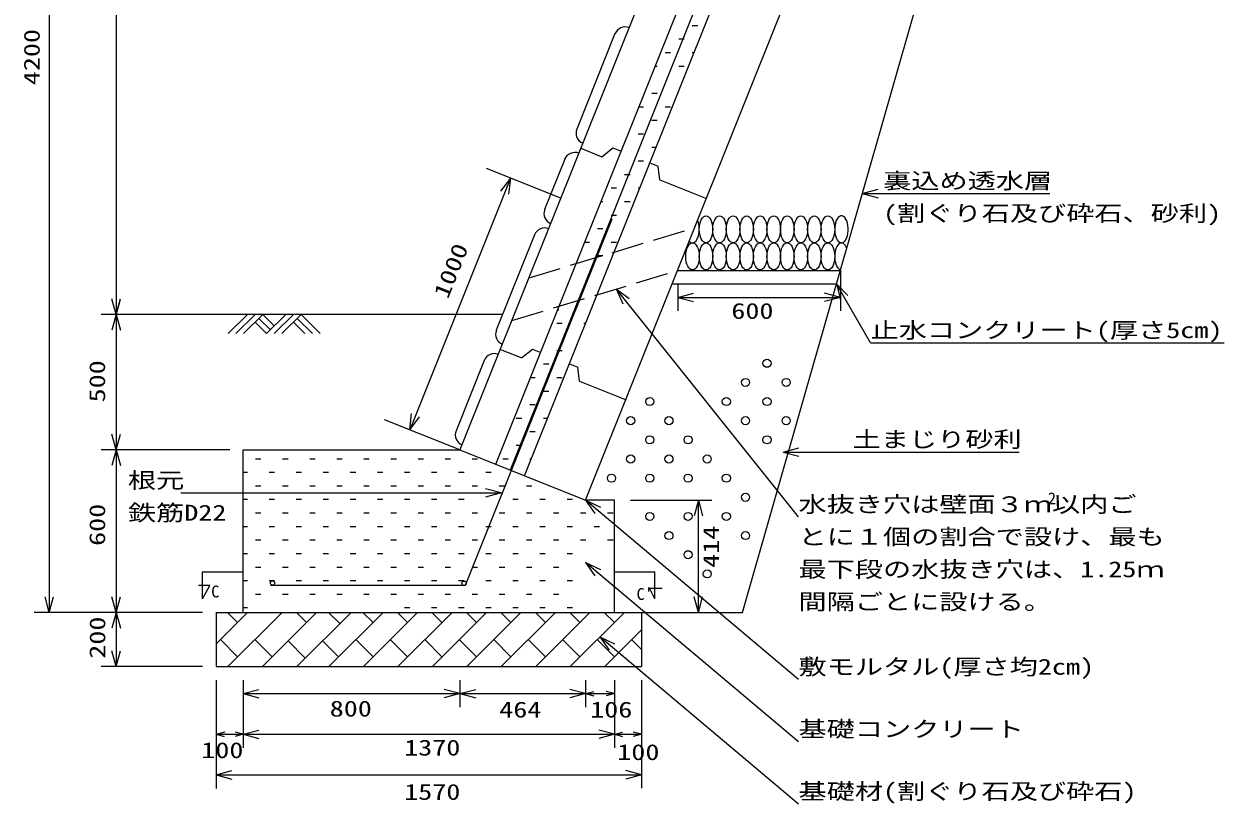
# Model space of a CAD drawing. Units: millimetres, scale not verified. Extents: x -10455 to 9401, y -7735 to 7013.
# Drawn here: x -455 to 3975, y -7735 to -4854 of the extents above; entities that cross this region are included whole.
import ezdxf
from ezdxf.enums import TextEntityAlignment as Align

# ---------------------------------------------------------------- set-up
doc = ezdxf.new("R2010")
doc.units = ezdxf.units.MM
doc.header["$LTSCALE"] = 40
doc.linetypes.add('DASHED3', pattern=[4, 3, -1])
doc.layers.add('0-0', color=7, linetype='Continuous')
doc.styles.add('ＭＳ ゴシック', font='')
doc.styles.get('ＭＳ ゴシック').set_extended_font_data('MS Gothic')

msp = doc.modelspace()

# ---------------------------------------------------------------- linework, layer by layer
at = {"layer": '0-0'}
for p, q in [((-362.41, -2827.41), (-362.41, -7027.41)), ((-115.36, -2827.41), (-115.36, -5927.41)), ((2011.8, -4859.91), (2031.8, -4859.91)), ((1961.8, -4909.91), (1981.8, -4909.91)), ((1911.8, -4959.91), (1931.8, -4959.91)), ((2011.8, -4959.91), (2017.82, -4959.91)), ((1875.04, -5009.91), (1881.8, -5009.91)), ((1961.8, -5009.91), (1981.8, -5009.91)), ((1861.8, -5109.91), (1881.8, -5109.91)), ((1815.04, -5159.92), (1831.8, -5159.92)), ((1911.8, -5159.92), (1931.8, -5159.92)), ((1861.8, -5209.92), (1881.8, -5209.92)), ((1811.8, -5259.92), (1831.8, -5259.92)), ((1861.8, -5309.92), (1877.82, -5309.92)), ((1811.8, -5359.92), (1831.8, -5359.92)), ((1525.8, -5497.97), (1251.57, -5388.27)), ((1340.11, -5423.69), (968.33, -6353.14)), ((1340.11, -5423.69), (1304.17, -5471.73)), ((1340.11, -5423.69), (1333, -5483.27)), ((1761.8, -5409.92), (1781.8, -5409.92)), ((1711.8, -5459.92), (1731.8, -5459.92)), ((1811.8, -5459.92), (1817.82, -5459.92)), ((2639.42, -5480.63), (2697.37, -5465.1)), ((2639.42, -5480.63), (2697.37, -5496.16)), ((2639.42, -5480.63), (3331.36, -5480.63)), ((1675.04, -5509.92), (1681.8, -5509.92)), ((1761.8, -5509.92), (1781.8, -5509.92)), ((1711.8, -5559.92), (1731.8, -5559.92)), ((1661.8, -5609.92), (1681.8, -5609.92)), ((1615.04, -5659.92), (1631.8, -5659.92)), ((1711.8, -5659.92), (1731.8, -5659.92)), ((1661.8, -5709.92), (1681.8, -5709.92)), ((2558.28, -5764.33), (2558.28, -5914.33)), ((1730.79, -5833.09), (1779.1, -5868.67)), ((1730.79, -5833.09), (1754.84, -5888.06)), ((2403.81, -6675.18), (1730.79, -5833.09)), ((1958.28, -5814.33), (1958.28, -5914.33)), ((2543.94, -5814.33), (2559.47, -5872.29)), ((-115.36, -5927.41), (-130.89, -5869.46)), ((-101.96, -5877.41), (-130.89, -5985.37)), ((-115.36, -5927.41), (-99.83, -5869.46)), ((1958.28, -5864.33), (2016.24, -5848.8)), ((1958.28, -5864.33), (2558.28, -5864.33)), ((1958.28, -5864.33), (2016.24, -5879.86)), ((2558.28, -5864.33), (2500.32, -5848.8)), ((2558.28, -5864.33), (2500.32, -5879.86)), ((1310.94, -5927.41), (-171.15, -5927.41)), ((-115.36, -5927.41), (-99.83, -5985.37)), ((-115.36, -5927.41), (-115.36, -6427.41)), ((369.53, -5927.41), (298.82, -5998.12)), ((397.82, -5927.41), (327.11, -5998.12)), ((426.1, -5927.41), (355.39, -5998.12)), ((426.1, -5927.41), (468.53, -5969.84)), ((510.95, -5927.41), (440.24, -5998.12)), ((539.23, -5927.41), (468.53, -5998.12)), ((567.52, -5927.41), (496.81, -5998.12)), ((567.52, -5927.41), (638.23, -5998.12)), ((1515.04, -5909.92), (1519.16, -5909.92)), ((397.82, -5955.7), (440.24, -5998.12)), ((411.96, -5941.56), (454.38, -5983.98)), ((539.23, -5955.7), (581.66, -5998.12)), ((553.38, -5941.56), (609.94, -5998.12)), ((1511.8, -5959.92), (1531.8, -5959.92)), ((1611.8, -5959.92), (1617.82, -5959.92)), ((1511.8, -6059.92), (1531.8, -6059.92)), ((2669.66, -6032.1), (3974.66, -6032.1)), ((1461.8, -6109.92), (1481.8, -6109.92)), ((1415.04, -6159.92), (1431.8, -6159.92)), ((1511.8, -6159.92), (1531.8, -6159.92)), ((1461.8, -6209.92), (1481.8, -6209.92)), ((1411.8, -6259.92), (1431.8, -6259.92)), ((1154.03, -6427.41), (875.48, -6316)), ((968.33, -6353.14), (975.44, -6293.56)), ((968.33, -6353.14), (1004.27, -6305.09)), ((1361.8, -6309.92), (1381.8, -6309.92)), ((1461.8, -6309.92), (1477.82, -6309.92)), ((-115.36, -6427.41), (-130.89, -6369.46)), ((-115.36, -6427.41), (-99.83, -6369.46)), ((1411.8, -6359.92), (1431.8, -6359.92)), ((1361.8, -6409.92), (1381.8, -6409.92)), ((2346.81, -6435.18), (2404.76, -6419.65)), ((304.03, -6427.41), (-171.15, -6427.41)), ((-115.36, -6427.41), (-130.89, -6485.37)), ((-115.36, -6427.41), (-99.83, -6485.37)), ((-115.36, -6427.41), (-115.36, -7027.41)), ((399.16, -6459.92), (419.16, -6459.92)), ((499.16, -6459.92), (519.16, -6459.92)), ((599.16, -6459.92), (619.16, -6459.92)), ((699.16, -6459.92), (719.16, -6459.92)), ((799.16, -6459.92), (819.16, -6459.92)), ((899.16, -6459.92), (919.16, -6459.92)), ((999.16, -6459.92), (1019.16, -6459.92)), ((1099.16, -6459.92), (1119.16, -6459.92)), ((1199.16, -6459.92), (1219.16, -6459.92)), ((1311.8, -6459.92), (1331.8, -6459.92)), ((1411.8, -6459.92), (1417.82, -6459.92)), ((2346.81, -6435.18), (3218.8, -6435.18)), ((2346.81, -6435.18), (2404.76, -6450.71)), ((354.02, -6509.92), (369.16, -6509.92)), ((449.16, -6509.92), (469.16, -6509.92)), ((549.16, -6509.92), (569.16, -6509.92)), ((649.16, -6509.92), (669.16, -6509.92)), ((749.16, -6509.92), (769.16, -6509.92)), ((849.16, -6509.92), (869.16, -6509.92)), ((949.16, -6509.92), (969.16, -6509.92)), ((1049.16, -6509.92), (1069.16, -6509.92)), ((1149.16, -6509.92), (1169.16, -6509.92)), ((1249.16, -6509.92), (1269.16, -6509.92)), ((123.28, -6586.43), (1310.82, -6586.43)), ((399.16, -6559.92), (419.16, -6559.92)), ((499.16, -6559.92), (519.16, -6559.92)), ((599.16, -6559.92), (619.16, -6559.92)), ((699.16, -6559.92), (719.16, -6559.92)), ((799.16, -6559.92), (819.16, -6559.92)), ((899.16, -6559.92), (919.16, -6559.92)), ((999.16, -6559.92), (1019.16, -6559.92)), ((1099.16, -6559.92), (1119.16, -6559.92)), ((1199.16, -6559.92), (1219.16, -6559.92)), ((1305.82, -6586.43), (1247.87, -6570.91)), ((1305.82, -6586.43), (1247.87, -6601.96)), ((1299.16, -6559.92), (1319.16, -6559.92)), ((1399.16, -6559.92), (1419.16, -6559.92)), ((354.02, -6609.92), (369.16, -6609.92)), ((449.16, -6609.92), (469.16, -6609.92)), ((549.16, -6609.92), (569.16, -6609.92)), ((649.16, -6609.92), (669.16, -6609.92)), ((749.16, -6609.92), (769.16, -6609.92)), ((849.16, -6609.92), (869.16, -6609.92)), ((949.16, -6609.92), (969.16, -6609.92)), ((1049.16, -6609.92), (1069.16, -6609.92)), ((1149.16, -6609.92), (1169.16, -6609.92)), ((1349.16, -6609.92), (1369.16, -6609.92)), ((1449.16, -6609.92), (1469.16, -6609.92)), ((1549.16, -6609.92), (1569.16, -6609.92)), ((1618.03, -6613.41), (1652.35, -6662.62)), ((1784.03, -6613.41), (2084.03, -6613.41)), ((2034.02, -6613.41), (2018.5, -6671.37)), ((2034.02, -6613.41), (2049.55, -6671.37)), ((2034.02, -7027.41), (2034.02, -6613.41)), ((399.16, -6659.92), (419.16, -6659.92)), ((499.16, -6659.92), (519.16, -6659.92)), ((599.16, -6659.92), (619.16, -6659.92)), ((699.16, -6659.92), (719.16, -6659.92)), ((799.16, -6659.92), (819.16, -6659.92)), ((899.16, -6659.92), (919.16, -6659.92)), ((999.16, -6659.92), (1019.16, -6659.92)), ((1099.16, -6659.92), (1119.16, -6659.92)), ((1199.16, -6659.92), (1219.16, -6659.92)), ((1299.16, -6659.92), (1319.16, -6659.92)), ((1399.16, -6659.92), (1419.16, -6659.92)), ((1499.16, -6659.92), (1519.16, -6659.92)), ((1599.16, -6659.92), (1619.16, -6659.92)), ((1699.16, -6659.92), (1719.16, -6659.92)), ((354.02, -6709.92), (369.16, -6709.92)), ((449.16, -6709.92), (469.16, -6709.92)), ((549.16, -6709.92), (569.16, -6709.92)), ((649.16, -6709.92), (669.16, -6709.92)), ((749.16, -6709.92), (769.16, -6709.92)), ((849.16, -6709.92), (869.16, -6709.92)), ((949.16, -6709.92), (969.16, -6709.92)), ((1049.16, -6709.92), (1069.16, -6709.92)), ((1149.16, -6709.92), (1169.16, -6709.92)), ((1249.16, -6709.92), (1269.16, -6709.92)), ((1349.16, -6709.92), (1369.16, -6709.92)), ((1449.16, -6709.92), (1469.16, -6709.92)), ((1549.16, -6709.92), (1569.16, -6709.92)), ((1649.16, -6709.92), (1669.16, -6709.92)), ((399.16, -6759.92), (419.16, -6759.92)), ((499.16, -6759.92), (519.16, -6759.92)), ((599.16, -6759.92), (619.16, -6759.92)), ((699.16, -6759.92), (719.16, -6759.92)), ((799.16, -6759.92), (819.16, -6759.92)), ((899.16, -6759.92), (919.16, -6759.92)), ((999.16, -6759.92), (1019.16, -6759.92)), ((1099.16, -6759.92), (1119.16, -6759.92)), ((1199.16, -6759.92), (1219.16, -6759.92)), ((1299.16, -6759.92), (1319.16, -6759.92)), ((1399.16, -6759.92), (1419.16, -6759.92)), ((1499.16, -6759.92), (1519.16, -6759.92)), ((1599.16, -6759.92), (1619.16, -6759.92)), ((1699.16, -6759.92), (1719.16, -6759.92)), ((354.02, -6809.92), (369.16, -6809.92)), ((449.16, -6809.92), (469.16, -6809.92)), ((549.16, -6809.92), (569.16, -6809.92)), ((649.16, -6809.92), (669.16, -6809.92)), ((749.16, -6809.92), (769.16, -6809.92)), ((849.16, -6809.92), (869.16, -6809.92)), ((949.16, -6809.92), (969.16, -6809.92)), ((1049.16, -6809.92), (1069.16, -6809.92)), ((1149.16, -6809.92), (1169.16, -6809.92)), ((1249.16, -6809.92), (1269.16, -6809.92)), ((1349.16, -6809.92), (1369.16, -6809.92)), ((1449.16, -6809.92), (1469.16, -6809.92)), ((1549.16, -6809.92), (1569.16, -6809.92)), ((399.16, -6859.92), (419.16, -6859.92)), ((499.16, -6859.92), (519.16, -6859.92)), ((599.16, -6859.92), (619.16, -6859.92)), ((699.16, -6859.92), (719.16, -6859.92)), ((799.16, -6859.92), (819.16, -6859.92)), ((899.16, -6859.92), (919.16, -6859.92)), ((999.16, -6859.92), (1019.16, -6859.92)), ((1099.16, -6859.92), (1119.16, -6859.92)), ((1199.16, -6859.92), (1219.16, -6859.92)), ((1299.16, -6859.92), (1319.16, -6859.92)), ((1399.16, -6859.92), (1419.16, -6859.92)), ((1499.16, -6859.92), (1519.16, -6859.92)), ((1618.03, -6843.41), (1652.35, -6892.62)), ((354.02, -6909.92), (369.16, -6909.92)), ((449.16, -6909.92), (469.16, -6909.92)), ((549.16, -6909.92), (569.16, -6909.92)), ((649.16, -6909.92), (669.16, -6909.92)), ((749.16, -6909.92), (769.16, -6909.92)), ((849.16, -6909.92), (869.16, -6909.92)), ((949.16, -6909.92), (969.16, -6909.92)), ((1049.16, -6909.92), (1069.16, -6909.92)), ((1149.16, -6909.92), (1169.16, -6909.92)), ((1249.16, -6909.92), (1269.16, -6909.92)), ((1349.16, -6909.92), (1369.16, -6909.92)), ((1449.16, -6909.92), (1469.16, -6909.92)), ((1549.16, -6909.92), (1569.16, -6909.92)), ((-362.41, -7027.41), (-377.94, -6969.46)), ((-362.41, -7027.41), (-346.88, -6969.46)), ((-115.36, -7027.41), (-130.89, -6969.46)), ((-115.36, -7027.41), (-99.83, -6969.46)), ((399.16, -6959.92), (419.16, -6959.92)), ((499.16, -6959.92), (519.16, -6959.92)), ((599.16, -6959.92), (619.16, -6959.92)), ((699.16, -6959.92), (719.16, -6959.92)), ((799.16, -6959.92), (819.16, -6959.92)), ((899.16, -6959.92), (919.16, -6959.92)), ((999.16, -6959.92), (1019.16, -6959.92)), ((1099.16, -6959.92), (1119.16, -6959.92)), ((1199.16, -6959.92), (1219.16, -6959.92)), ((1299.16, -6959.92), (1319.16, -6959.92)), ((1399.16, -6959.92), (1419.16, -6959.92)), ((1499.16, -6959.92), (1519.16, -6959.92)), ((2034.02, -7027.41), (2018.5, -6969.46)), ((2034.02, -7027.41), (2049.55, -6969.46)), ((204.02, -7027.41), (-418.2, -7027.41)), ((-115.36, -7027.41), (-130.89, -7085.37)), ((-115.36, -7027.41), (-115.36, -7227.41)), ((-115.36, -7027.41), (-99.83, -7085.37)), ((254.02, -7143.55), (370.16, -7027.41)), ((333.02, -7064.55), (295.88, -7027.41)), ((297.44, -7227.41), (497.44, -7027.41)), ((354.02, -7009.92), (369.16, -7009.92)), ((424.72, -7227.41), (624.72, -7027.41)), ((587.58, -7064.55), (550.44, -7027.41)), ((552, -7227.41), (752, -7027.41)), ((710.3, -7069.11), (668.61, -7027.41)), ((870.16, -7027.41), (670.16, -7227.41)), ((833.02, -7064.55), (795.88, -7027.41)), ((997.44, -7027.41), (797.44, -7227.41)), ((960.3, -7064.55), (923.16, -7027.41)), ((924.72, -7227.41), (1124.72, -7027.41)), ((949.16, -7009.92), (969.16, -7009.92)), ((1049.16, -7009.92), (1069.16, -7009.92)), ((1087.58, -7064.55), (1050.45, -7027.41)), ((1052, -7227.41), (1252, -7027.41)), ((1149.16, -7009.92), (1169.16, -7009.92)), ((1214.86, -7064.55), (1177.72, -7027.41)), ((1179.28, -7227.41), (1379.28, -7027.41)), ((1249.16, -7009.92), (1269.16, -7009.92)), ((1342.14, -7064.55), (1305.01, -7027.41)), ((1306.56, -7227.41), (1506.56, -7027.41)), ((1349.16, -7009.92), (1369.16, -7009.92)), ((1469.42, -7064.55), (1432.28, -7027.41)), ((1433.84, -7227.41), (1633.84, -7027.41)), ((1449.16, -7009.92), (1469.16, -7009.92)), ((1549.16, -7009.92), (1569.16, -7009.92)), ((1596.7, -7064.55), (1559.56, -7027.41)), ((1561.12, -7227.41), (1761.11, -7027.41)), ((1723.98, -7064.55), (1686.84, -7027.41)), ((333.02, -7191.83), (269.38, -7128.19)), ((460.3, -7191.83), (396.66, -7128.19)), ((833.03, -7191.83), (769.38, -7128.19)), ((960.3, -7191.83), (896.66, -7128.19)), ((1087.58, -7191.83), (1023.94, -7128.19)), ((1214.86, -7191.83), (1151.22, -7128.19)), ((1342.14, -7191.83), (1278.5, -7128.19)), ((1469.42, -7191.83), (1405.78, -7128.19)), ((1596.7, -7191.83), (1533.06, -7128.19)), ((1723.98, -7191.83), (1660.34, -7128.19)), ((1670.73, -7117.8), (1725.06, -7143.25)), ((1670.73, -7117.8), (1705.05, -7167.01)), ((2403.81, -7735.18), (1670.73, -7117.8)), ((1688.39, -7227.41), (1824.03, -7091.78)), ((1824.03, -7164.6), (1787.62, -7128.19)), ((-115.36, -7227.41), (-130.89, -7169.46)), ((-115.36, -7227.41), (-99.83, -7169.46)), ((583.03, -7196.39), (519.39, -7132.75)), ((705.74, -7191.84), (646.66, -7132.75)), ((204.02, -7227.41), (-171.15, -7227.41)), ((254.02, -7277.41), (254.02, -7677.41)), ((354.02, -7277.41), (354.02, -7527.41)), ((1154.03, -7277.41), (1154.03, -7377.41)), ((1617.94, -7277.41), (1617.94, -7377.41)), ((1724.02, -7277.41), (1724.02, -7527.41)), ((1824.03, -7277.41), (1824.03, -7676.79)), ((354.02, -7327.41), (411.98, -7311.88)), ((354.02, -7327.41), (411.98, -7342.94)), ((354.02, -7327.41), (1154.03, -7327.41)), ((1154.03, -7327.41), (1096.07, -7311.88)), ((1154.03, -7327.41), (1096.07, -7342.94)), ((1154.03, -7327.41), (1211.98, -7311.88)), ((1154.03, -7327.41), (1211.98, -7342.94)), ((1617.94, -7327.41), (1559.98, -7311.88)), ((1617.94, -7327.41), (1559.98, -7342.94)), ((1617.94, -7327.41), (1647.94, -7319.38)), ((1617.94, -7327.41), (1647.94, -7335.45)), ((1724.02, -7327.41), (1694.02, -7319.38)), ((1724.02, -7327.41), (1694.02, -7335.45)), ((254.02, -7477.41), (286.7, -7468.66)), ((254.02, -7477.41), (284.03, -7485.45)), ((354.02, -7477.41), (324.02, -7469.38)), ((354.02, -7477.41), (324.02, -7485.45)), ((354.02, -7477.41), (411.98, -7492.94)), ((354.02, -7477.41), (1724.02, -7477.41)), ((1724.02, -7477.41), (1666.07, -7461.88)), ((1724.02, -7477.41), (1666.07, -7492.94)), ((1724.02, -7477.41), (1754.03, -7469.38)), ((1724.02, -7477.41), (1754.03, -7485.45)), ((1724.02, -7477.41), (1824.03, -7477.41)), ((1824.03, -7477.41), (1794.03, -7469.38)), ((1824.03, -7477.41), (1794.03, -7485.45)), ((254.02, -7627.41), (311.98, -7611.88)), ((1824.03, -7627.41), (1766.07, -7611.88)), ((254.02, -7627.41), (311.98, -7642.94)), ((254.02, -7627.41), (1824.03, -7627.41)), ((1824.03, -7627.41), (1766.07, -7642.94))]:
    msp.add_line(p, q, dxfattribs=at)
at = {"layer": '0-0', "color": 2}
for p, q in [((2594.03, -2827.41), (1154.03, -6427.41)), ((1618.03, -6613.41), (3132.43, -2827.41)), ((1286.76, -6480.62), (2714.77, -2910.59)), ((1392.57, -6523.04), (2820.59, -2953.01)), ((2197.04, -7027.41), (3312.43, -3127.41)), ((1726.27, -4889.9), (1585.14, -5242.72)), ((1599.97, -5313.31), (1678.25, -5344.69)), ((1678.25, -5344.69), (1718.17, -5312.21)), ((1718.17, -5312.21), (1749.41, -5324.73)), ((1540.56, -5354.13), (1466.28, -5539.83)), ((1855.23, -5367.15), (1885.25, -5379.18)), ((1891.77, -5430.19), (1885.25, -5379.18)), ((1891.74, -5430.26), (2063.97, -5499.31)), ((1429.14, -5632.68), (1288.01, -5985.5)), ((1958.28, -5764.33), (2558.28, -5764.33)), ((1938.28, -5814.33), (2543.73, -5814.33)), ((1303.13, -6056.2), (1381.8, -6087.73)), ((1381.72, -6087.79), (1421.67, -6055.24)), ((1421.67, -6055.24), (1452.3, -6067.51)), ((1243.45, -6096.91), (1139.46, -6356.89)), ((1558.12, -6109.93), (1588.75, -6122.21)), ((1595.27, -6173.21), (1588.75, -6122.21)), ((1595.24, -6173.29), (1767.13, -6242.2)), ((1783.3, -6200.24), (1783.6, -6200.36)), ((354.02, -6427.41), (1154.03, -6427.41)), ((354.02, -7027.41), (354.02, -6427.41)), ((1154.03, -6427.41), (1618.03, -6613.41)), ((1724.02, -6613.41), (1618.03, -6613.41)), ((1724.02, -7027.41), (1724.02, -6613.41)), ((254.02, -7027.41), (254.02, -7227.41)), ((254.02, -7027.41), (1824.03, -7027.41)), ((1824.03, -7027.41), (1824.03, -7227.41)), ((1824.03, -7027.41), (2197.04, -7027.41)), ((254.02, -7227.41), (1824.03, -7227.41))]:
    msp.add_line(p, q, dxfattribs=at)
at = {"layer": '0-0', "color": 5}
for p, q in [((2780.68, -2899.3), (1339.67, -6501.83)), ((1174.43, -6927.41), (1715.81, -5573.97)), ((454.03, -6927.41), (1174.43, -6927.41))]:
    msp.add_line(p, q, dxfattribs=at)
at = {"layer": '0-0', "linetype": 'DASHED3'}
for p, q in [((1408.97, -5791.6), (2022.01, -5606.38)), ((1345.84, -5949.44), (1958.28, -5764.33))]:
    msp.add_line(p, q, dxfattribs=at)
at = {"layer": '0-0', "color": 3}
for p in [(1724.02, -6877.41), (1874.02, -6977.41)]:
    msp.add_line(p, (1874.02, -6877.41), dxfattribs=at)
at = {"layer": '0-0'}
for points in [[(2669.66, -6032.1), (2543.94, -5814.33), (2586.36, -5856.76)], [(2403.81, -7275.18), (1618.03, -6613.41), (1672.36, -6638.87)], [(2403.81, -7505.18), (1618.03, -6843.41), (1672.36, -6868.87)], [(1154.03, -7327.41), (1617.94, -7327.41), (1724.02, -7327.41)], [(254.02, -7477.41), (354.02, -7477.41), (411.98, -7461.88)]]:
    msp.add_lwpolyline(points, dxfattribs=at)
at = {"layer": '0-0', "color": 3}
for points in [[(204.02, -6977.41), (204.02, -6877.41), (354.02, -6877.41)], [(204.02, -6977.41), (230.94, -6928.55), (188.31, -6928.55)], [(1874.02, -6977.41), (1853.48, -6938.02), (1900.84, -6938.02)]]:
    msp.add_lwpolyline(points, dxfattribs=at)
at = {"layer": '0-0'}
for centre in [(2287.59, -6107.48), (2208.3, -6178.19), (2358.3, -6178.19), (1854.75, -6248.91), (2137.59, -6248.91), (2287.59, -6248.91), (1784.03, -6319.62), (1925.46, -6319.62), (2208.3, -6319.62), (2358.3, -6319.62), (1854.75, -6390.33), (1996.17, -6390.33), (2287.59, -6390.33), (1784.03, -6461.04), (1925.46, -6461.04), (2066.88, -6461.04), (1713.32, -6531.75), (1854.75, -6531.75), (1996.17, -6531.75), (2137.59, -6531.75), (2208.3, -6602.46), (1854.75, -6673.17), (1996.17, -6673.17), (2137.59, -6673.17), (1925.46, -6743.88), (2208.3, -6743.88), (1996.17, -6814.59), (2066.88, -6885.3)]:
    msp.add_circle(centre, 15, dxfattribs=at)
at = {"layer": '0-0', "color": 5}
for centre in [(462.02, -6919.41), (1169.08, -6919.63)]:
    msp.add_circle(centre, 8, dxfattribs=at)
at = {"layer": '0-0', "color": 2}
for centre, start, end in [((1763.98, -4905.02), 68.15601, 158.15576), ((1622.59, -5257.73), 158.15602, 247.70946), ((1577.65, -5369), 68.13716, 158.15637), ((1504.06, -5554.97), 158.1566, 247.20107), ((1466.85, -5647.79), 68.15601, 158.15576), ((1325.46, -6000.51), 158.15602, 247.70946), ((1280.58, -6111.8), 67.79466, 158.15601), ((1176.59, -6371.77), 158.15601, 248.19852)]:
    msp.add_arc(centre, 40, start, end, dxfattribs=at)
at = {"layer": '0-0'}
for centre, start_param, end_param in [((2012.35, -5612.96), 2.6706302, 5.4046647), ((2562.35, -5612.96), 4.6003959, 10.8835785), ((2562.35, -5712.96), 5.3858947, 9.2829226)]:
    msp.add_ellipse(centre, major_axis=(0, 50), ratio=0.5, start_param=start_param, end_param=end_param, dxfattribs=at)
for centre in [(2062.35, -5612.96), (2112.35, -5612.96), (2162.35, -5612.96), (2212.35, -5612.96), (2262.35, -5612.96), (2312.35, -5612.96), (2362.35, -5612.96), (2412.35, -5612.96), (2462.35, -5612.96), (2512.35, -5612.96), (2012.35, -5712.96), (2062.35, -5712.96), (2112.35, -5712.96), (2162.35, -5712.96), (2212.35, -5712.96), (2262.35, -5712.96), (2312.35, -5712.96), (2362.35, -5712.96), (2412.35, -5712.96), (2462.35, -5712.96), (2512.35, -5712.96)]:
    msp.add_ellipse(centre, major_axis=(0, 50), ratio=0.5, dxfattribs=at)

# ---------------------------------------------------------------- texts
at = {"layer": '0-0', "style": 'ＭＳ ゴシック', "width": 1.3}
for s, rotation, p in [('4200', 90, (-379.88, -5080.47)), ('1000', 68.199, (1125.57, -5879.34)), ('500', 90, (-138.31, -6251.97)), ('600', 90, (-138.31, -6782.01)), ('414', 90, (2127.81, -6863.17)), ('200', 90, (-137.74, -7198.62))]:
    msp.add_text(s, height=58.65, rotation=rotation, dxfattribs=at).set_placement(p, align=Align.BOTTOM_LEFT)
for s, p in [('裏込め透水層', (2716.36, -5480.63)), ('(割ぐり石及び砕石、砂利)', (2716.36, -5600.63)), ('600', (2155.81, -5961.04)), ('止水コンクリート(厚さ5cm)', (2669.66, -6032.1)), ('土まじり砂利', (2603.81, -6435.18)), ('根元', (-71.73, -6586.43)), ('水抜き穴は壁面３ｍ以内ご', (2403.81, -6675.18)), ('鉄筋D22', (-71.73, -6706.43)), ('とに１個の割合で設け、最も', (2403.81, -6795.18)), ('最下段の水抜き穴は、1.25ｍ', (2403.81, -6915.18)), ('間隔ごとに設ける。', (2403.8, -7035.18)), ('敷モルタル(厚さ均2cm)', (2403.8, -7275.18)), ('800', (673.11, -7429.84)), ('464', (1299, -7433.37)), ('106', (1634.76, -7433.37)), ('基礎コンクリート', (2403.81, -7505.18)), ('100', (198.92, -7583.39)), ('1370', (947.95, -7573.81)), ('100', (1734.77, -7590.54)), ('1570', (947.95, -7737.4)), ('基礎材(割ぐり石及び砕石)', (2403.81, -7735.18))]:
    msp.add_text(s, height=58.65, dxfattribs=at).set_placement(p, align=Align.BOTTOM_LEFT)
at = {"layer": '0-0', "color": 4, "style": 'ＭＳ ゴシック'}
for s, p in [('2', (3324.63, -6641.77)), ('C', (235.68, -6985.39)), ("C'", (1806.11, -6994.86))]:
    msp.add_text(s, height=43.99, dxfattribs=at).set_placement(p, align=Align.BOTTOM_LEFT)

doc.saveas('drawing.dxf')
